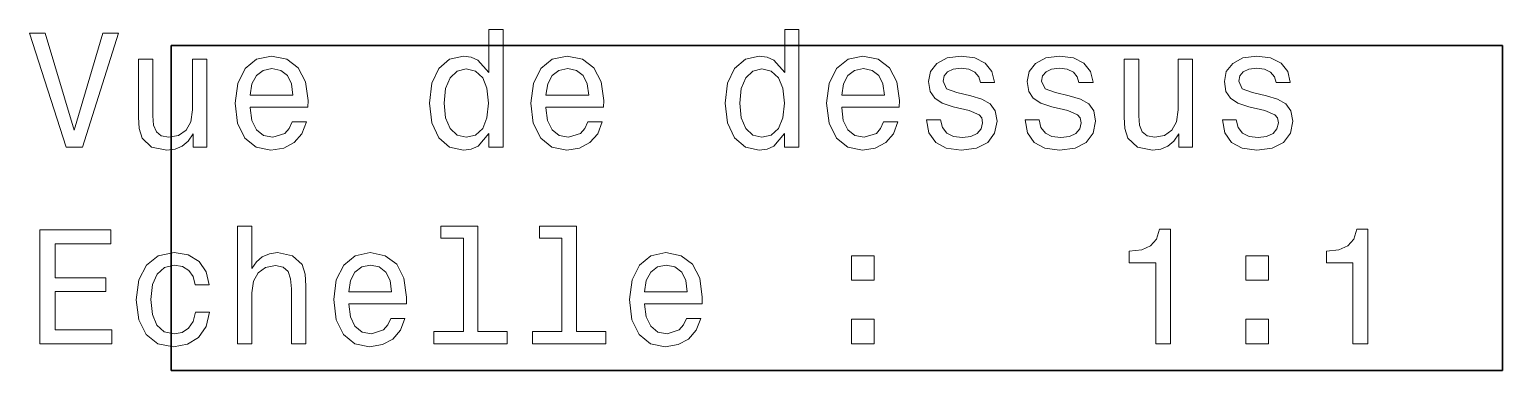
# Model space of a CAD drawing. Extents: x 342 to 941, y 168 to 756.
# Drawn here: x 569.63 to 615, y 254.88 to 265.38 of the extents above; entities that cross this region are included whole.
import ezdxf

# ---------------------------------------------------------------- set-up
doc = ezdxf.new("R2010")
doc.units = 0

msp = doc.modelspace()

# ---------------------------------------------------------------- linework, layer by layer
at = {"color": 7, "lineweight": 35, "ltscale": 0.25}
for p, q in [((574, 254.881), (574, 264.881)), ((615, 254.881), (615, 264.881))]:
    msp.add_line(p, q, dxfattribs=at)
at = {"color": 7, "lineweight": 35}
for p, q in [((615, 264.881), (574, 264.881)), ((615, 254.881), (574, 254.881))]:
    msp.add_line(p, q, dxfattribs=at)
at = {"color": 7, "lineweight": 13}
for points in [[(571.892, 265.259), (571.014, 262.279), (570.112, 265.259), (569.632, 265.259), (570.762, 261.754), (571.266, 261.754), (572.371, 265.259)], [(583.779, 262.173), (583.779, 261.754), (584.222, 261.754), (584.222, 265.375), (583.784, 265.375), (583.784, 264.049), (583.446, 264.432), (583.239, 264.523), (583.002, 264.558), (582.573, 264.457), (582.24, 264.175), (582.024, 263.721), (581.948, 263.111), (582.024, 262.5), (582.24, 262.042), (582.573, 261.754), (583.002, 261.658), (583.239, 261.694), (583.451, 261.784)], [(592.887, 262.173), (592.887, 261.754), (593.331, 261.754), (593.331, 265.375), (592.892, 265.375), (592.892, 264.049), (592.554, 264.432), (592.347, 264.523), (592.11, 264.558), (591.681, 264.457), (591.349, 264.175), (591.132, 263.721), (591.056, 263.111), (591.132, 262.5), (591.349, 262.042), (591.681, 261.754), (592.11, 261.658), (592.347, 261.694), (592.559, 261.784)], [(576.431, 262.98), (578.206, 262.98), (578.211, 263.186), (578.13, 263.766), (577.908, 264.2), (577.555, 264.462), (577.086, 264.558), (576.627, 264.457), (576.274, 264.175), (576.047, 263.716), (575.967, 263.111), (576.042, 262.49), (576.269, 262.036), (576.617, 261.754), (577.071, 261.658), (577.465, 261.724), (577.787, 261.895), (578.024, 262.168), (578.16, 262.531), (577.722, 262.531), (577.631, 262.329), (577.5, 262.178), (577.127, 262.057), (576.839, 262.112), (576.622, 262.289), (576.481, 262.576), (576.431, 262.964)], [(585.539, 262.98), (587.314, 262.98), (587.319, 263.186), (587.238, 263.766), (587.016, 264.2), (586.663, 264.462), (586.194, 264.558), (585.735, 264.457), (585.382, 264.175), (585.155, 263.716), (585.075, 263.111), (585.15, 262.49), (585.377, 262.036), (585.725, 261.754), (586.179, 261.658), (586.573, 261.724), (586.895, 261.895), (587.132, 262.168), (587.269, 262.531), (586.83, 262.531), (586.739, 262.329), (586.608, 262.178), (586.235, 262.057), (585.947, 262.112), (585.73, 262.289), (585.589, 262.576), (585.539, 262.964)], [(594.647, 262.98), (596.422, 262.98), (596.427, 263.186), (596.346, 263.766), (596.124, 264.2), (595.771, 264.462), (595.302, 264.558), (594.844, 264.457), (594.49, 264.175), (594.263, 263.716), (594.183, 263.111), (594.258, 262.49), (594.485, 262.036), (594.833, 261.754), (595.287, 261.658), (595.681, 261.724), (596.003, 261.895), (596.24, 262.168), (596.377, 262.531), (595.938, 262.531), (595.847, 262.329), (595.716, 262.178), (595.343, 262.057), (595.055, 262.112), (594.838, 262.289), (594.697, 262.576), (594.647, 262.964)], [(598.621, 263.333), (598.192, 263.433), (597.874, 263.549), (597.769, 263.786), (597.799, 263.953), (597.905, 264.074), (598.076, 264.15), (598.323, 264.18), (598.56, 264.15), (598.747, 264.059), (598.868, 263.923), (598.918, 263.741), (599.352, 263.741), (599.352, 263.751), (599.276, 264.079), (599.07, 264.336), (598.747, 264.498), (598.323, 264.558), (597.895, 264.498), (597.582, 264.331), (597.385, 264.084), (597.325, 263.771), (597.37, 263.469), (597.511, 263.257), (597.743, 263.106), (598.081, 263), (598.575, 262.879), (598.878, 262.753), (598.959, 262.652), (598.989, 262.5), (598.944, 262.314), (598.823, 262.173), (598.626, 262.082), (598.364, 262.052), (598.086, 262.082), (597.885, 262.188), (597.748, 262.359), (597.693, 262.596), (597.264, 262.596), (597.335, 262.193), (597.542, 261.9), (597.869, 261.724), (598.323, 261.658), (598.797, 261.724), (599.145, 261.9), (599.357, 262.183), (599.433, 262.551), (599.377, 262.869), (599.221, 263.085), (598.964, 263.227)], [(601.657, 263.333), (601.228, 263.433), (600.91, 263.549), (600.805, 263.786), (600.835, 263.953), (600.941, 264.074), (601.112, 264.15), (601.359, 264.18), (601.596, 264.15), (601.783, 264.059), (601.904, 263.923), (601.954, 263.741), (602.388, 263.741), (602.388, 263.751), (602.312, 264.079), (602.106, 264.336), (601.783, 264.498), (601.359, 264.558), (600.931, 264.498), (600.618, 264.331), (600.421, 264.084), (600.361, 263.771), (600.406, 263.469), (600.547, 263.257), (600.779, 263.106), (601.117, 263), (601.612, 262.879), (601.914, 262.753), (601.995, 262.652), (602.025, 262.5), (601.98, 262.314), (601.859, 262.173), (601.662, 262.082), (601.4, 262.052), (601.122, 262.082), (600.921, 262.188), (600.784, 262.359), (600.729, 262.596), (600.3, 262.596), (600.371, 262.193), (600.578, 261.9), (600.905, 261.724), (601.359, 261.658), (601.833, 261.724), (602.181, 261.9), (602.393, 262.183), (602.469, 262.551), (602.413, 262.869), (602.257, 263.085), (602, 263.227)], [(607.729, 263.333), (607.3, 263.433), (606.983, 263.549), (606.877, 263.786), (606.907, 263.953), (607.013, 264.074), (607.184, 264.15), (607.431, 264.18), (607.668, 264.15), (607.855, 264.059), (607.976, 263.923), (608.026, 263.741), (608.46, 263.741), (608.46, 263.751), (608.385, 264.079), (608.178, 264.336), (607.855, 264.498), (607.431, 264.558), (607.003, 264.498), (606.69, 264.331), (606.493, 264.084), (606.433, 263.771), (606.478, 263.469), (606.619, 263.257), (606.851, 263.106), (607.189, 263), (607.684, 262.879), (607.986, 262.753), (608.067, 262.652), (608.097, 262.5), (608.052, 262.314), (607.931, 262.173), (607.734, 262.082), (607.472, 262.052), (607.194, 262.082), (606.993, 262.188), (606.856, 262.359), (606.801, 262.596), (606.372, 262.596), (606.443, 262.193), (606.65, 261.9), (606.977, 261.724), (607.431, 261.658), (607.905, 261.724), (608.253, 261.9), (608.465, 262.183), (608.541, 262.551), (608.485, 262.869), (608.329, 263.085), (608.072, 263.227)], [(575.094, 264.462), (574.65, 264.462), (574.65, 262.899), (574.6, 262.536), (574.454, 262.273), (574.227, 262.112), (573.929, 262.062), (573.692, 262.102), (573.541, 262.223), (573.455, 262.43), (573.435, 262.722), (573.435, 264.462), (572.991, 264.462), (572.991, 262.682), (573.006, 262.324), (573.102, 262.026), (573.395, 261.754), (573.864, 261.658), (574.116, 261.694), (574.333, 261.784), (574.519, 261.941), (574.671, 262.168), (574.671, 261.754), (575.094, 261.754)], [(576.431, 263.353), (576.486, 263.701), (576.622, 263.958), (576.829, 264.114), (577.101, 264.17), (577.369, 264.114), (577.575, 263.958), (577.702, 263.701), (577.747, 263.353)], [(583.078, 264.16), (583.37, 264.089), (583.592, 263.892), (583.723, 263.565), (583.774, 263.111), (583.723, 262.652), (583.592, 262.324), (583.37, 262.122), (583.078, 262.057), (582.8, 262.122), (582.588, 262.324), (582.447, 262.657), (582.402, 263.111), (582.447, 263.56), (582.588, 263.887), (582.8, 264.089)], [(585.539, 263.353), (585.594, 263.701), (585.73, 263.958), (585.937, 264.114), (586.209, 264.17), (586.477, 264.114), (586.684, 263.958), (586.81, 263.701), (586.855, 263.353)], [(592.186, 264.16), (592.478, 264.089), (592.7, 263.892), (592.831, 263.565), (592.882, 263.111), (592.831, 262.652), (592.7, 262.324), (592.478, 262.122), (592.186, 262.057), (591.908, 262.122), (591.697, 262.324), (591.555, 262.657), (591.51, 263.111), (591.555, 263.56), (591.697, 263.887), (591.908, 264.089)], [(594.647, 263.353), (594.702, 263.701), (594.838, 263.958), (595.045, 264.114), (595.318, 264.17), (595.585, 264.114), (595.792, 263.958), (595.918, 263.701), (595.963, 263.353)], [(605.454, 264.462), (605.011, 264.462), (605.011, 262.899), (604.96, 262.536), (604.814, 262.273), (604.587, 262.112), (604.289, 262.062), (604.052, 262.102), (603.901, 262.223), (603.815, 262.43), (603.795, 262.722), (603.795, 264.462), (603.351, 264.462), (603.351, 262.682), (603.367, 262.324), (603.462, 262.026), (603.755, 261.754), (604.224, 261.658), (604.476, 261.694), (604.693, 261.784), (604.88, 261.941), (605.031, 262.168), (605.031, 261.754), (605.454, 261.754)], [(569.955, 255.707), (572.174, 255.707), (572.174, 256.131), (570.419, 256.131), (570.419, 257.316), (571.983, 257.316), (571.983, 257.735), (570.419, 257.735), (570.419, 258.784), (572.134, 258.784), (572.134, 259.207), (569.955, 259.207)], [(576.042, 255.707), (576.486, 255.707), (576.486, 257.271), (576.531, 257.629), (576.678, 257.891), (576.905, 258.052), (577.207, 258.113), (577.449, 258.062), (577.601, 257.926), (577.676, 257.699), (577.702, 257.397), (577.702, 255.707), (578.145, 255.707), (578.145, 257.487), (578.125, 257.846), (578.034, 258.143), (577.737, 258.415), (577.273, 258.511), (577.021, 258.476), (576.804, 258.38), (576.622, 258.229), (576.486, 258.022), (576.486, 259.328), (576.042, 259.328)], [(582.997, 258.955), (582.997, 256.08), (582.084, 256.08), (582.084, 255.707), (584.349, 255.707), (584.349, 256.08), (583.441, 256.08), (583.441, 259.328), (582.301, 259.328), (582.301, 258.955)], [(586.033, 258.955), (586.033, 256.08), (585.12, 256.08), (585.12, 255.707), (587.385, 255.707), (587.385, 256.08), (586.477, 256.08), (586.477, 259.328), (585.337, 259.328), (585.337, 258.955)], [(604.32, 255.707), (604.779, 255.707), (604.779, 259.232), (604.436, 259.232), (604.345, 258.925), (604.163, 258.718), (603.886, 258.597), (603.503, 258.557), (603.503, 258.199), (604.32, 258.199)], [(610.392, 255.707), (610.851, 255.707), (610.851, 259.232), (610.508, 259.232), (610.417, 258.925), (610.235, 258.718), (609.958, 258.597), (609.575, 258.557), (609.575, 258.199), (610.392, 258.199)], [(574.731, 257.518), (575.17, 257.518), (575.079, 257.921), (574.862, 258.239), (574.524, 258.436), (574.086, 258.511), (573.601, 258.41), (573.233, 258.128), (573.001, 257.669), (572.921, 257.054), (572.996, 256.444), (573.223, 255.99), (573.581, 255.707), (574.07, 255.611), (574.504, 255.687), (574.842, 255.899), (575.074, 256.232), (575.175, 256.676), (574.751, 256.676), (574.676, 256.393), (574.534, 256.181), (574.333, 256.05), (574.086, 256.01), (573.778, 256.075), (573.556, 256.277), (573.42, 256.605), (573.374, 257.069), (573.42, 257.523), (573.561, 257.851), (573.788, 258.052), (574.086, 258.123), (574.348, 258.078), (574.544, 257.962), (574.676, 257.77)], [(579.467, 256.933), (581.242, 256.933), (581.247, 257.139), (581.166, 257.719), (580.944, 258.153), (580.591, 258.415), (580.122, 258.511), (579.663, 258.41), (579.31, 258.128), (579.083, 257.669), (579.003, 257.064), (579.078, 256.444), (579.305, 255.99), (579.653, 255.707), (580.107, 255.611), (580.501, 255.677), (580.823, 255.848), (581.06, 256.121), (581.197, 256.484), (580.758, 256.484), (580.667, 256.282), (580.536, 256.131), (580.163, 256.01), (579.875, 256.065), (579.658, 256.242), (579.517, 256.529), (579.467, 256.918)], [(588.575, 256.933), (590.35, 256.933), (590.355, 257.139), (590.274, 257.719), (590.052, 258.153), (589.699, 258.415), (589.23, 258.511), (588.771, 258.41), (588.418, 258.128), (588.191, 257.669), (588.111, 257.064), (588.186, 256.444), (588.413, 255.99), (588.761, 255.707), (589.215, 255.611), (589.609, 255.677), (589.931, 255.848), (590.168, 256.121), (590.305, 256.484), (589.866, 256.484), (589.775, 256.282), (589.644, 256.131), (589.271, 256.01), (588.983, 256.065), (588.766, 256.242), (588.625, 256.529), (588.575, 256.918)], [(594.954, 257.664), (595.65, 257.664), (595.65, 258.415), (594.954, 258.415)], [(607.099, 257.664), (607.794, 257.664), (607.794, 258.415), (607.099, 258.415)], [(579.467, 257.306), (579.522, 257.654), (579.658, 257.911), (579.865, 258.067), (580.137, 258.123), (580.405, 258.067), (580.612, 257.911), (580.738, 257.654), (580.783, 257.306)], [(588.575, 257.306), (588.63, 257.654), (588.766, 257.911), (588.973, 258.067), (589.245, 258.123), (589.513, 258.067), (589.72, 257.911), (589.846, 257.654), (589.891, 257.306)], [(594.954, 255.707), (595.65, 255.707), (595.65, 256.459), (594.954, 256.459)], [(607.099, 255.707), (607.794, 255.707), (607.794, 256.459), (607.099, 256.459)]]:
    msp.add_lwpolyline(points, close=True, dxfattribs=at)

doc.saveas('drawing.dxf')
